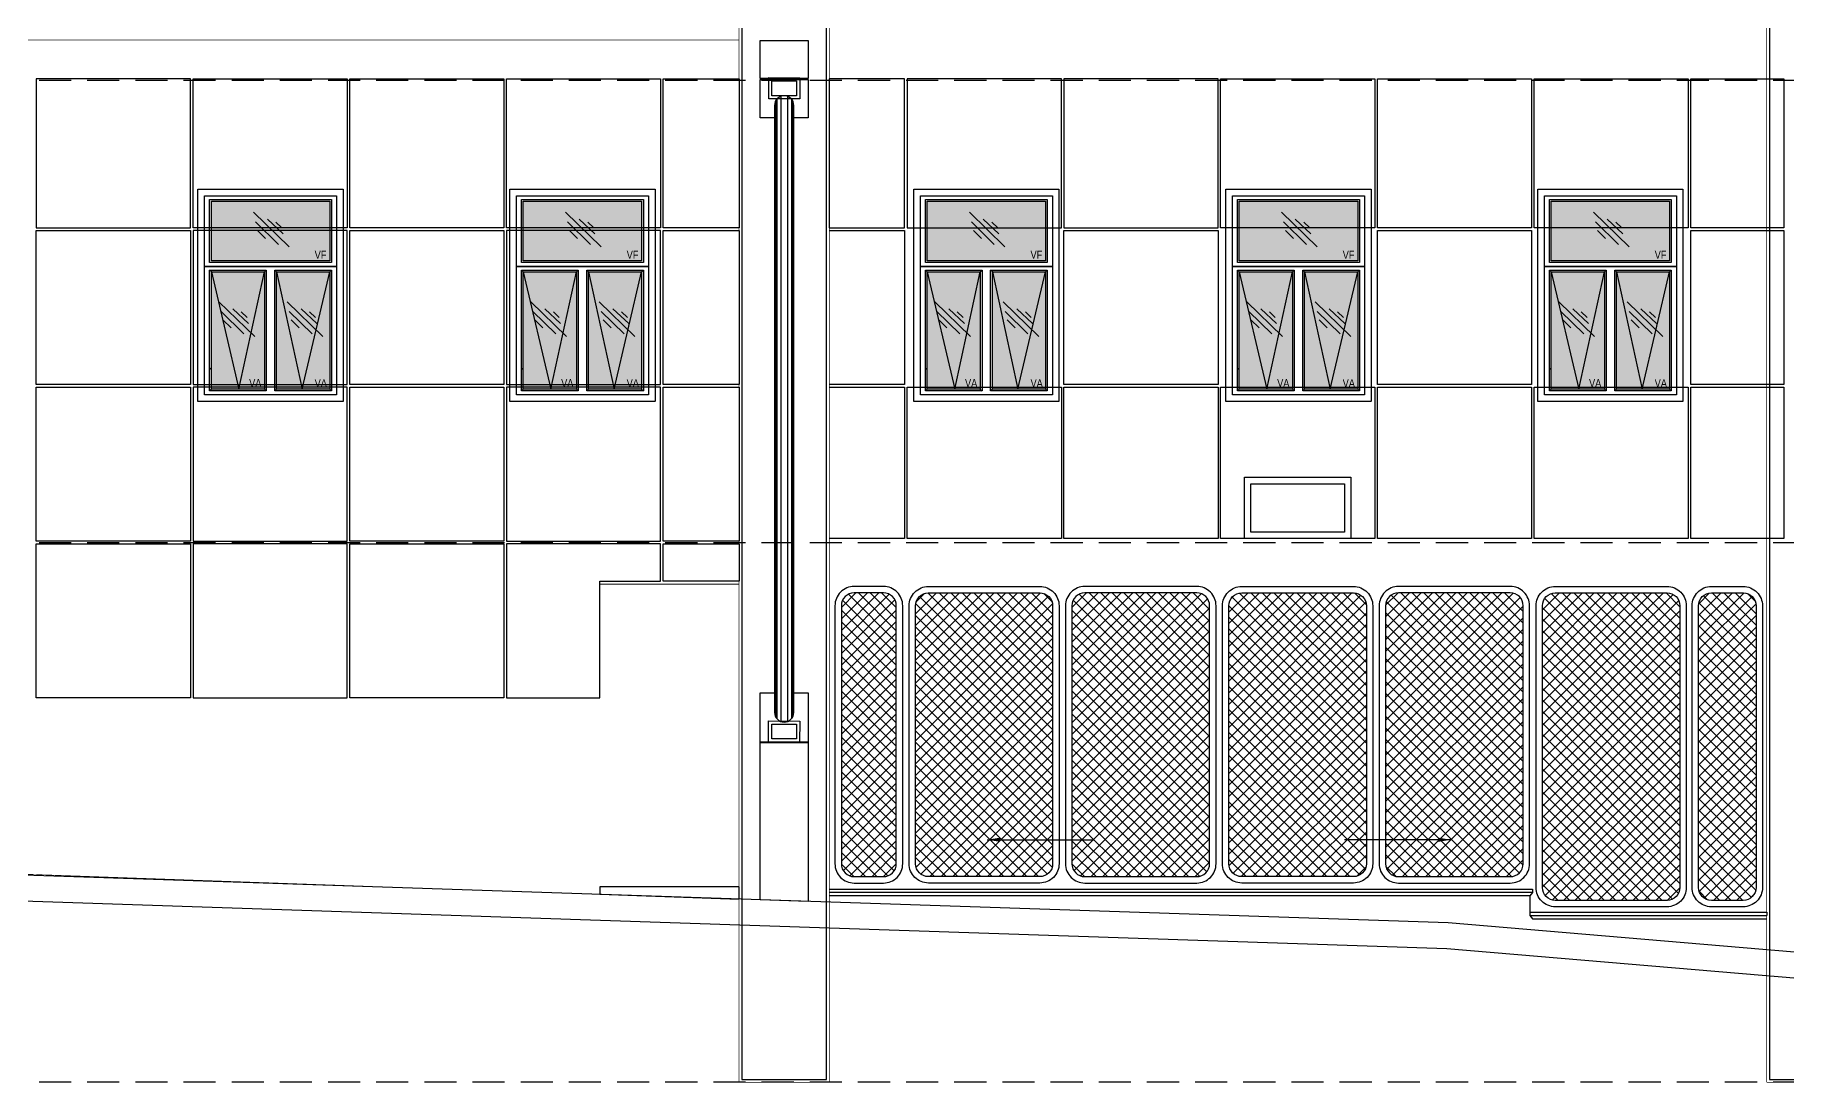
# Model space of a CAD drawing. Extents: x -133 to 84, y -2 to 88.
# Drawn here: x -66.92 to -53.28, y 0 to 8.15 of the extents above; entities that cross this region are included whole.
import ezdxf

# ---------------------------------------------------------------- set-up
doc = ezdxf.new("R2010")
doc.units = 0
doc.header["$MEASUREMENT"] = 0
doc.set_wipeout_variables(frame=1)
doc.linetypes.add('RHCG02-4502(DOS ARA)AR-FA-002-08$0$HIDDEN', pattern=[0.375, 0.25, -0.125])
for name, color, linetype in [('arq-paredes', 4, 'Continuous'), ('arq-text-detalle de fachada', 1, 'Continuous'), ('arq-ventanas', 1, 'Continuous'), ('Cotas', 1, 'Continuous'), ('DISEÑO', 2, 'Continuous'), ('luminarias', 3, 'Continuous'), ('RHCG02-4502(DOS ARA)AR-FA-002-08$0$06', 6, 'Continuous'), ('RHCG02-4502(DOS ARA)AR-FA-002-08$0$arq-columnas wp', 1, 'Continuous'), ('RHCG02-4502(DOS ARA)AR-FA-002-08$0$arq-escaleras', 2, 'Continuous'), ('RHCG02-4502(DOS ARA)AR-FA-002-08$0$arq-fachada', 252, 'Continuous'), ('RHCG02-4502(DOS ARA)AR-FA-002-08$0$arq-niveles', 1, 'Continuous')]:
    doc.layers.add(name, color=color, linetype=linetype)
doc.styles.add('dape 2', font='ARIALN.TTF')
doc.styles.add('RHCG02-4502(DOS ARA)AR-FA-002-08$0$dape 2', font='ARIALN.TTF', dxfattribs={"height": 0.25})
doc.dimstyles.new('RHCG02-4502(DOS ARA)AR-FA-002-08$0$dape', dxfattribs={"dimscale": 0.05, "dimtxt": 0.25, "dimasz": 2, "dimexe": 1, "dimexo": 1, "dimgap": 1, "dimtad": 1, "dimzin": 1, "dimtxsty": 'RHCG02-4502(DOS ARA)AR-FA-002-08$0$dape 2', "dimcen": 30, "dimclrd": 1, "dimclre": 1, "dimclrt": 2, "dimazin": 0, "dimtfac": 1, "dimtmove": 0, "dimatfit": 3, "dimfxl": 1, "dimarcsym": 0})

# ---------------------------------------------------------------- blocks, each defined once
blk = doc.blocks.new('RHCG02-4502(DOS ARA)AR-FA-002-08$0$bajante norte')
at = {"layer": 'RHCG02-4502(DOS ARA)AR-FA-002-08$0$arq-fachada', "color": 251}
for p, q in [((-0.056, 7.654), (-0.056, 2.827)), ((-0.027, 7.674), (-0.027, 2.807)), ((0.027, 7.674), (0.027, 2.807)), ((0.056, 7.654), (0.056, 2.827)), ((-0.068, 7.635), (-0.068, 2.846)), ((0.068, 7.635), (0.068, 2.846))]:
    blk.add_line(p, q, dxfattribs=at)
at = {"layer": 'RHCG02-4502(DOS ARA)AR-FA-002-08$0$arq-fachada', "color": 3}
blk.add_lwpolyline([(-0.187, 8.11), (0.187, 8.11), (0.187, 7.812), (-0.187, 7.812)], close=True, dxfattribs=at)
at = {"layer": 'RHCG02-4502(DOS ARA)AR-FA-002-08$0$arq-fachada', "color": 2}
for points in [[(-0.075, 7.508), (-0.187, 7.508), (-0.187, 7.806), (0.187, 7.806), (0.187, 7.508), (0.075, 7.508)], [(0.075, 3.031), (0.187, 3.031), (0.187, 2.646), (-0.187, 2.646), (-0.187, 3.031), (-0.075, 3.031)]]:
    blk.add_lwpolyline(points, dxfattribs=at)
blk.add_lwpolyline([(0.075, 7.604, 1), (-0.075, 7.604), (-0.075, 2.877, 1), (0.075, 2.877)], format="xyb", close=True, dxfattribs=at)

msp = doc.modelspace()

# ---------------------------------------------------------------- hatches: boundary and pattern name
at = {"layer": 'RHCG02-4502(DOS ARA)AR-FA-002-08$0$arq-fachada'}
h = msp.add_hatch(dxfattribs=at)
h.set_pattern_fill('NET', color=250, scale=0.02, angle=45, style=0)
h.set_pattern_definition([(45, (-2499.06638, 935.83421), (-0.0449012806, 0.0449012806), []), (135, (-2499.06638, 935.83421), (-0.0449012806, -0.0449012806), [])])
h.paths.add_polyline_path([(-60.218, 3.708, 0.414214), (-60.318, 3.808), (-60.546, 3.808, 0.414214), (-60.646, 3.708), (-60.646, 1.699, 0.414214), (-60.546, 1.599), (-60.318, 1.599, 0.414214), (-60.218, 1.699)])
h.paths.add_polyline_path([(-59.001, 3.708, 0.414214), (-59.101, 3.808), (-59.968, 3.808, 0.414214), (-60.068, 3.708), (-60.068, 1.699, 0.414214), (-59.968, 1.599), (-59.101, 1.599, 0.414214), (-59.001, 1.699)])
h.paths.add_polyline_path([(-57.779, 3.708, 0.414214), (-57.879, 3.808), (-58.751, 3.808, 0.414214), (-58.851, 3.708), (-58.851, 1.699, 0.414214), (-58.751, 1.599), (-57.879, 1.599, 0.414214), (-57.779, 1.699)])
h.paths.add_polyline_path([(-56.559, 3.708, 0.414214), (-56.659, 3.808), (-57.529, 3.808, 0.414214), (-57.629, 3.708), (-57.629, 1.699, 0.414214), (-57.529, 1.599), (-56.659, 1.599, 0.414214), (-56.559, 1.699)])
h.paths.add_polyline_path([(-55.338, 3.708, 0.414214), (-55.438, 3.808), (-56.309, 3.808, 0.414214), (-56.409, 3.708), (-56.409, 1.699, 0.414214), (-56.309, 1.599), (-55.438, 1.599, 0.414214), (-55.338, 1.699)])
h.paths.add_polyline_path([(-54.118, 3.708, 0.414214), (-54.218, 3.808), (-55.088, 3.808, 0.414214), (-55.188, 3.708), (-55.188, 1.514, 0.414214), (-55.088, 1.414), (-54.218, 1.414, 0.414214), (-54.118, 1.514)])
h.paths.add_polyline_path([(-53.525, 3.708, 0.414214), (-53.625, 3.808), (-53.873, 3.808, 0.414214), (-53.973, 3.708), (-53.973, 1.514, 0.414214), (-53.873, 1.414), (-53.625, 1.414, 0.414214), (-53.525, 1.514)])

# ---------------------------------------------------------------- linework, layer by layer
at = {"layer": 'RHCG02-4502(DOS ARA)AR-FA-002-08$0$arq-fachada', "color": 2}
msp.add_lwpolyline([(-61.291, 8.11), (-68.891, 8.11), (-68.891, 1.687), (-63.253, 1.488), (-63.253, 3.879), (-61.291, 3.879)], close=True, dxfattribs=at)
at = {"layer": 'RHCG02-4502(DOS ARA)AR-FA-002-08$0$arq-fachada', "color": 253}
for points in [[(-60.218, 3.708, 0.414214), (-60.318, 3.808), (-60.546, 3.808, 0.414214), (-60.646, 3.708), (-60.646, 1.699, 0.414214), (-60.546, 1.599), (-60.318, 1.599, 0.414214), (-60.218, 1.699)], [(-59.001, 1.699, -0.414214), (-59.101, 1.599), (-59.968, 1.599, -0.414214), (-60.068, 1.699), (-60.068, 3.708, -0.414214), (-59.968, 3.808), (-59.101, 3.808, -0.414214), (-59.001, 3.708)], [(-57.779, 3.708, 0.414214), (-57.879, 3.808), (-58.751, 3.808, 0.414214), (-58.851, 3.708), (-58.851, 1.699, 0.414214), (-58.751, 1.599), (-57.879, 1.599, 0.414214), (-57.779, 1.699)], [(-56.559, 1.699, -0.414214), (-56.659, 1.599), (-57.529, 1.599, -0.414214), (-57.629, 1.699), (-57.629, 3.708, -0.414214), (-57.529, 3.808), (-56.659, 3.808, -0.414214), (-56.559, 3.708)], [(-55.338, 3.708, 0.414214), (-55.438, 3.808), (-56.309, 3.808, 0.414214), (-56.409, 3.708), (-56.409, 1.699, 0.414214), (-56.309, 1.599), (-55.438, 1.599, 0.414214), (-55.338, 1.699)], [(-54.118, 1.514, -0.414214), (-54.218, 1.414), (-55.088, 1.414, -0.414214), (-55.188, 1.514), (-55.188, 3.708, -0.414214), (-55.088, 3.808), (-54.218, 3.808, -0.414214), (-54.118, 3.708)], [(-53.973, 3.708, -0.414214), (-53.873, 3.808), (-53.625, 3.808, -0.414214), (-53.525, 3.708), (-53.525, 1.514, -0.414214), (-53.625, 1.414), (-53.873, 1.414, -0.414214), (-53.973, 1.514)]]:
    msp.add_lwpolyline(points, format="xyb", close=True, dxfattribs=at)
at = {"layer": 'RHCG02-4502(DOS ARA)AR-FA-002-08$0$arq-fachada', "color": 2}
msp.add_lwpolyline([(-55.286, 1.334), (-55.286, 1.296), (-55.266, 1.271)], dxfattribs=at)

# ---------------------------------------------------------------- leaders
for points in [[(-59.51, 1.886), (-58.682, 1.886)], [(-55.9, 1.886), (-56.729, 1.886)]]:
    msp.add_leader(points, dimstyle='RHCG02-4502(DOS ARA)AR-FA-002-08$0$dape', override={"dimgap": 1, "dimtad": 0}, dxfattribs=at)

# ---------------------------------------------------------------- wipeouts: each hides what was drawn before it
at = {"color": 4}
msp.add_wipeout([(-60.891, 8.11), (-53.291, 8.11), (-53.291, 3.9), (-60.891, 3.9)], dxfattribs=at).dxf.layer = 'RHCG02-4502(DOS ARA)AR-FA-002-08$0$arq-fachada'

# ---------------------------------------------------------------- next in the draw order: hatches: boundary and pattern name
at = {"layer": 'arq-ventanas'}
for points in [[(-59.978, 6.857), (-59.056, 6.857), (-59.056, 6.394), (-59.978, 6.394)], [(-57.548, 6.857), (-56.626, 6.857), (-56.626, 6.394), (-57.548, 6.394)], [(-55.119, 6.857), (-54.198, 6.857), (-54.198, 6.394), (-55.119, 6.394)], [(-59.978, 6.307), (-59.564, 6.307), (-59.564, 5.394), (-59.978, 5.394)], [(-59.47, 6.307), (-59.056, 6.307), (-59.056, 5.394), (-59.47, 5.394)], [(-57.548, 6.307), (-57.134, 6.307), (-57.134, 5.394), (-57.548, 5.394)], [(-57.04, 6.307), (-56.626, 6.307), (-56.626, 5.394), (-57.04, 5.394)], [(-55.119, 6.307), (-54.705, 6.307), (-54.705, 5.394), (-55.119, 5.394)], [(-54.612, 6.307), (-54.198, 6.307), (-54.198, 5.394), (-54.612, 5.394)]]:
    msp.add_hatch(color=254, dxfattribs=at).paths.add_polyline_path(points)

# ---------------------------------------------------------------- next in the draw order: linework, layer by layer
at = {"layer": 'arq-paredes', "color": 1}
for points in [[(-60.031, 6.9), (-59.003, 6.9), (-59.003, 6.35), (-60.031, 6.35)], [(-57.601, 6.9), (-56.573, 6.9), (-56.573, 6.35), (-57.601, 6.35)], [(-55.173, 6.9), (-54.144, 6.9), (-54.144, 6.35), (-55.173, 6.35)], [(-60.031, 6.35), (-59.003, 6.35), (-59.003, 5.35), (-60.031, 5.35)], [(-57.601, 6.35), (-56.573, 6.35), (-56.573, 5.35), (-57.601, 5.35)], [(-55.173, 6.35), (-54.144, 6.35), (-54.144, 5.35), (-55.173, 5.35)]]:
    msp.add_lwpolyline(points, close=True, dxfattribs=at)
at = {"layer": 'arq-ventanas'}
for p, q in [((-59.372, 6.503), (-59.649, 6.773)), ((-59.455, 6.522), (-59.634, 6.697)), ((-59.542, 6.718), (-59.419, 6.603)), ((-59.475, 6.694), (-59.429, 6.651)), ((-56.942, 6.503), (-57.219, 6.773)), ((-57.025, 6.522), (-57.204, 6.697)), ((-57.112, 6.718), (-56.99, 6.603)), ((-57.045, 6.694), (-56.999, 6.651)), ((-54.513, 6.503), (-54.791, 6.773)), ((-54.597, 6.522), (-54.775, 6.697)), ((-54.683, 6.718), (-54.561, 6.603)), ((-54.617, 6.694), (-54.571, 6.651)), ((-59.555, 6.568), (-59.618, 6.631)), ((-57.126, 6.568), (-57.188, 6.631)), ((-54.697, 6.568), (-54.76, 6.631)), ((-59.641, 5.805), (-59.918, 6.075)), ((-59.81, 6.02), (-59.688, 5.906)), ((-59.109, 5.805), (-59.387, 6.075)), ((-59.279, 6.02), (-59.157, 5.906)), ((-57.211, 5.805), (-57.488, 6.075)), ((-57.38, 6.02), (-57.258, 5.906)), ((-56.679, 5.805), (-56.957, 6.075)), ((-56.849, 6.02), (-56.727, 5.906)), ((-54.782, 5.805), (-55.06, 6.075)), ((-54.952, 6.02), (-54.83, 5.906)), ((-54.251, 5.805), (-54.528, 6.075)), ((-54.421, 6.02), (-54.299, 5.906)), ((-59.724, 5.824), (-59.902, 5.999)), ((-59.824, 5.871), (-59.887, 5.933)), ((-59.744, 5.997), (-59.698, 5.953)), ((-59.193, 5.824), (-59.371, 5.999)), ((-59.293, 5.871), (-59.356, 5.933)), ((-59.213, 5.997), (-59.167, 5.953)), ((-57.294, 5.824), (-57.473, 5.999)), ((-57.394, 5.871), (-57.457, 5.933)), ((-57.314, 5.997), (-57.268, 5.953)), ((-56.763, 5.824), (-56.941, 5.999)), ((-56.863, 5.871), (-56.926, 5.933)), ((-56.783, 5.997), (-56.737, 5.953)), ((-54.865, 5.824), (-55.044, 5.999)), ((-54.966, 5.871), (-55.028, 5.933)), ((-54.886, 5.997), (-54.84, 5.953)), ((-54.334, 5.824), (-54.513, 5.999)), ((-54.435, 5.871), (-54.497, 5.933)), ((-54.354, 5.997), (-54.309, 5.953))]:
    msp.add_line(p, q, dxfattribs=at)
at = {"layer": 'Cotas'}
for p, q in [((-59.053, 5.299), (-59.053, 5.299)), ((-56.624, 5.299), (-56.624, 5.299)), ((-54.195, 5.299), (-54.195, 5.299))]:
    msp.add_line(p, q, dxfattribs=at)
at = {"layer": 'Cotas', "color": 2}
for points in [[(-58.953, 5.299), (-60.082, 5.299), (-60.082, 6.951), (-58.952, 6.951), (-58.952, 5.299)], [(-56.523, 5.299), (-57.652, 5.299), (-57.652, 6.951), (-56.522, 6.951), (-56.522, 5.299)], [(-54.094, 5.299), (-55.224, 5.299), (-55.224, 6.951), (-54.094, 6.951), (-54.094, 5.299)]]:
    msp.add_lwpolyline(points, dxfattribs=at)
at = {"layer": 'DISEÑO', "color": 250}
for p, q in [((-59.978, 6.307), (-59.991, 6.32)), ((-59.978, 6.307), (-59.763, 5.394)), ((-59.763, 5.394), (-59.564, 6.307)), ((-59.564, 6.307), (-59.55, 6.32)), ((-59.47, 6.307), (-59.484, 6.32)), ((-59.47, 6.307), (-59.271, 5.394)), ((-59.271, 5.394), (-59.056, 6.307)), ((-59.056, 6.307), (-59.043, 6.32)), ((-57.548, 6.307), (-57.561, 6.32)), ((-57.548, 6.307), (-57.333, 5.394)), ((-57.333, 5.394), (-57.134, 6.307)), ((-57.134, 6.307), (-57.12, 6.32)), ((-57.04, 6.307), (-57.054, 6.32)), ((-57.04, 6.307), (-56.841, 5.394)), ((-56.841, 5.394), (-56.626, 6.307)), ((-56.626, 6.307), (-56.613, 6.32)), ((-55.119, 6.307), (-55.132, 6.32)), ((-55.119, 6.307), (-54.905, 5.394)), ((-54.905, 5.394), (-54.705, 6.307)), ((-54.705, 6.307), (-54.692, 6.32)), ((-54.612, 6.307), (-54.625, 6.32)), ((-54.612, 6.307), (-54.412, 5.394)), ((-54.412, 5.394), (-54.198, 6.307)), ((-54.198, 6.307), (-54.185, 6.32)), ((-59.978, 5.561), (-59.991, 5.547)), ((-57.548, 5.561), (-57.561, 5.547)), ((-55.119, 5.561), (-55.132, 5.547)), ((-59.978, 5.394), (-59.991, 5.381)), ((-59.564, 5.394), (-59.55, 5.381)), ((-59.47, 5.394), (-59.484, 5.381)), ((-59.056, 5.394), (-59.043, 5.381)), ((-57.548, 5.394), (-57.561, 5.381)), ((-57.134, 5.394), (-57.12, 5.381)), ((-57.04, 5.394), (-57.054, 5.381)), ((-56.626, 5.394), (-56.613, 5.381)), ((-55.119, 5.394), (-55.132, 5.381)), ((-54.705, 5.394), (-54.692, 5.381)), ((-54.612, 5.394), (-54.625, 5.381)), ((-54.198, 5.394), (-54.185, 5.381))]:
    msp.add_line(p, q, dxfattribs=at)
for points in [[(-59.991, 6.87), (-59.043, 6.87), (-59.043, 6.381), (-59.991, 6.381)], [(-57.561, 6.87), (-56.613, 6.87), (-56.613, 6.381), (-57.561, 6.381)], [(-55.132, 6.87), (-54.185, 6.87), (-54.185, 6.381), (-55.132, 6.381)], [(-59.991, 6.32), (-59.55, 6.32), (-59.55, 5.381), (-59.991, 5.381)], [(-59.484, 6.32), (-59.043, 6.32), (-59.043, 5.381), (-59.484, 5.381)], [(-57.561, 6.32), (-57.12, 6.32), (-57.12, 5.381), (-57.561, 5.381)], [(-57.054, 6.32), (-56.613, 6.32), (-56.613, 5.381), (-57.054, 5.381)], [(-55.132, 6.32), (-54.692, 6.32), (-54.692, 5.381), (-55.132, 5.381)], [(-54.625, 6.32), (-54.185, 6.32), (-54.185, 5.381), (-54.625, 5.381)]]:
    msp.add_lwpolyline(points, close=True, dxfattribs=at)
at = {"layer": 'DISEÑO', "color": 1}
for points in [[(-59.978, 6.857), (-59.056, 6.857), (-59.056, 6.394), (-59.978, 6.394)], [(-57.548, 6.857), (-56.626, 6.857), (-56.626, 6.394), (-57.548, 6.394)], [(-55.119, 6.857), (-54.198, 6.857), (-54.198, 6.394), (-55.119, 6.394)], [(-59.978, 6.307), (-59.564, 6.307), (-59.564, 5.394), (-59.978, 5.394)], [(-59.47, 6.307), (-59.056, 6.307), (-59.056, 5.394), (-59.47, 5.394)], [(-57.548, 6.307), (-57.134, 6.307), (-57.134, 5.394), (-57.548, 5.394)], [(-57.04, 6.307), (-56.626, 6.307), (-56.626, 5.394), (-57.04, 5.394)], [(-55.119, 6.307), (-54.705, 6.307), (-54.705, 5.394), (-55.119, 5.394)], [(-54.612, 6.307), (-54.198, 6.307), (-54.198, 5.394), (-54.612, 5.394)]]:
    msp.add_lwpolyline(points, close=True, dxfattribs=at)
at = {"layer": 'luminarias', "color": 2}
for p, q in [((-57.507, 4.708), (-56.679, 4.708)), ((-57.507, 4.231), (-57.507, 4.708)), ((-57.457, 4.658), (-56.729, 4.658)), ((-57.457, 4.281), (-57.457, 4.658)), ((-56.729, 4.658), (-56.729, 4.281)), ((-56.679, 4.708), (-56.679, 4.231)), ((-56.679, 4.231), (-57.507, 4.231)), ((-56.729, 4.281), (-57.457, 4.281))]:
    msp.add_line(p, q, dxfattribs=at)
at = {"layer": 'RHCG02-4502(DOS ARA)AR-FA-002-08$0$arq-columnas wp', "color": 1}
msp.add_lwpolyline([(-53.441, 0), (-52.741, 0), (-52.741, 8.45), (-52.941, 8.45), (-52.941, 12.559), (-53.241, 12.559), (-53.241, 8.45), (-53.441, 8.45)], close=True, dxfattribs=at)
at = {"layer": 'RHCG02-4502(DOS ARA)AR-FA-002-08$0$arq-fachada', "color": 251}
for points in [[(-58.933, 7.811), (-60.133, 7.811), (-60.133, 6.651), (-58.933, 6.651)], [(-58.933, 7.811), (-60.133, 7.811), (-60.133, 6.651), (-58.933, 6.651)], [(-57.713, 7.811), (-58.913, 7.811), (-58.913, 6.651), (-57.713, 6.651)], [(-57.713, 7.811), (-58.913, 7.811), (-58.913, 6.651), (-57.713, 6.651)], [(-57.693, 7.811), (-56.493, 7.811), (-56.493, 6.651), (-57.693, 6.651)], [(-57.693, 7.811), (-56.493, 7.811), (-56.493, 6.651), (-57.693, 6.651)], [(-56.473, 7.811), (-55.273, 7.811), (-55.273, 6.651), (-56.473, 6.651)], [(-56.473, 7.811), (-55.273, 7.811), (-55.273, 6.651), (-56.473, 6.651)], [(-55.253, 7.811), (-54.053, 7.811), (-54.053, 6.651), (-55.253, 6.651)], [(-55.253, 7.811), (-54.053, 7.811), (-54.053, 6.651), (-55.253, 6.651)], [(-60.871, 6.631), (-60.153, 6.631), (-60.153, 5.431), (-60.871, 5.431)], [(-60.871, 6.631), (-60.153, 6.631), (-60.153, 5.431), (-60.871, 5.431)], [(-58.913, 6.631), (-57.713, 6.631), (-57.713, 5.431), (-58.913, 5.431)], [(-58.913, 6.631), (-57.713, 6.631), (-57.713, 5.431), (-58.913, 5.431)], [(-56.473, 6.631), (-55.273, 6.631), (-55.273, 5.431), (-56.473, 5.431)], [(-56.473, 6.631), (-55.273, 6.631), (-55.273, 5.431), (-56.473, 5.431)], [(-60.871, 5.411), (-60.153, 5.411), (-60.153, 4.231), (-60.871, 4.231)], [(-60.871, 5.411), (-60.153, 5.411), (-60.153, 4.231), (-60.871, 4.231)], [(-60.133, 5.411), (-58.933, 5.411), (-58.933, 4.231), (-60.133, 4.231)], [(-60.133, 5.411), (-58.933, 5.411), (-58.933, 4.231), (-60.133, 4.231)], [(-58.913, 5.411), (-57.713, 5.411), (-57.713, 4.231), (-58.913, 4.231)], [(-58.913, 5.411), (-57.713, 5.411), (-57.713, 4.231), (-58.913, 4.231)], [(-57.693, 5.411), (-56.493, 5.411), (-56.493, 4.231), (-57.693, 4.231)], [(-57.693, 5.411), (-56.493, 5.411), (-56.493, 4.231), (-57.693, 4.231)], [(-56.473, 5.411), (-55.273, 5.411), (-55.273, 4.231), (-56.473, 4.231)], [(-56.473, 5.411), (-55.273, 5.411), (-55.273, 4.231), (-56.473, 4.231)], [(-55.253, 5.411), (-54.053, 5.411), (-54.053, 4.231), (-55.253, 4.231)], [(-55.253, 5.411), (-54.053, 5.411), (-54.053, 4.231), (-55.253, 4.231)]]:
    msp.add_lwpolyline(points, close=True, dxfattribs=at)
at = {"layer": 'RHCG02-4502(DOS ARA)AR-FA-002-08$0$arq-fachada', "color": 253}
for points in [[(-58.951, 1.699, -0.414214), (-59.101, 1.549), (-59.968, 1.549, -0.414214), (-60.118, 1.699), (-60.118, 3.708, -0.414214), (-59.968, 3.858), (-59.101, 3.858, -0.414214), (-58.951, 3.708)], [(-57.729, 3.708, 0.414214), (-57.879, 3.858), (-58.751, 3.858, 0.414214), (-58.901, 3.708), (-58.901, 1.699, 0.414214), (-58.751, 1.549), (-57.879, 1.549, 0.414214), (-57.729, 1.699)], [(-56.509, 1.699, -0.414214), (-56.659, 1.549), (-57.529, 1.549, -0.414214), (-57.679, 1.699), (-57.679, 3.708, -0.414214), (-57.529, 3.858), (-56.659, 3.858, -0.414214), (-56.509, 3.708)], [(-55.288, 3.708, 0.414214), (-55.438, 3.858), (-56.309, 3.858, 0.414214), (-56.459, 3.708), (-56.459, 1.699, 0.414214), (-56.309, 1.549), (-55.438, 1.549, 0.414214), (-55.288, 1.699)], [(-54.068, 1.514, -0.414214), (-54.218, 1.364), (-55.088, 1.364, -0.414214), (-55.238, 1.514), (-55.238, 3.708, -0.414214), (-55.088, 3.858), (-54.218, 3.858, -0.414214), (-54.068, 3.708)]]:
    msp.add_lwpolyline(points, format="xyb", close=True, dxfattribs=at)

# ---------------------------------------------------------------- next in the draw order: texts
at = {"layer": 'arq-text-detalle de fachada', "char_height": 0.0623, "width": 0.00136, "attachment_point": 1, "style": 'dape 2'}
for s, insert in [('VF', (-59.173, 6.472)), ('VF', (-56.743, 6.472)), ('VF', (-54.314, 6.472)), ('VA', (-59.683, 5.473)), ('VA', (-59.173, 5.472)), ('VA', (-57.253, 5.473)), ('VA', (-56.743, 5.472)), ('VA', (-54.825, 5.473)), ('VA', (-54.314, 5.472))]:
    msp.add_mtext(s, dxfattribs=dict(at, insert=insert))

# ---------------------------------------------------------------- next in the draw order: wipeouts: each hides what was drawn before it
at = {"color": 4}
msp.add_wipeout([(-61.291, 8.11), (-68.891, 8.11), (-68.891, 1.687), (-62.525, 1.462), (-62.525, 3.879), (-61.291, 3.879)], dxfattribs=at).dxf.layer = 'RHCG02-4502(DOS ARA)AR-FA-002-08$0$arq-fachada'

# ---------------------------------------------------------------- next in the draw order: hatches: boundary and pattern name
at = {"layer": 'arq-ventanas'}
for points in [[(-65.55, 6.857), (-64.629, 6.857), (-64.629, 6.394), (-65.55, 6.394)], [(-63.122, 6.857), (-62.201, 6.857), (-62.201, 6.394), (-63.122, 6.394)], [(-65.55, 6.307), (-65.136, 6.307), (-65.136, 5.394), (-65.55, 5.394)], [(-65.043, 6.307), (-64.629, 6.307), (-64.629, 5.394), (-65.043, 5.394)], [(-63.122, 6.307), (-62.708, 6.307), (-62.708, 5.394), (-63.122, 5.394)], [(-62.615, 6.307), (-62.201, 6.307), (-62.201, 5.394), (-62.615, 5.394)]]:
    msp.add_hatch(color=254, dxfattribs=at).paths.add_polyline_path(points)

# ---------------------------------------------------------------- next in the draw order: linework, layer by layer
at = {"color": 8}
msp.add_lwpolyline([(-63.253, 4.191), (-63.253, 2.991), (-62.525, 2.991), (-62.525, 3.9), (-62.053, 3.9), (-62.053, 4.191), (-63.253, 4.191)], dxfattribs=at)
at = {"layer": 'arq-paredes', "color": 1}
for points in [[(-65.604, 6.9), (-64.575, 6.9), (-64.575, 6.35), (-65.604, 6.35)], [(-63.176, 6.9), (-62.147, 6.9), (-62.147, 6.35), (-63.176, 6.35)], [(-65.604, 6.35), (-64.575, 6.35), (-64.575, 5.35), (-65.604, 5.35)], [(-63.176, 6.35), (-62.147, 6.35), (-62.147, 5.35), (-63.176, 5.35)]]:
    msp.add_lwpolyline(points, close=True, dxfattribs=at)
at = {"layer": 'arq-ventanas'}
for p, q in [((-64.945, 6.503), (-65.222, 6.773)), ((-65.028, 6.522), (-65.206, 6.697)), ((-65.114, 6.718), (-64.992, 6.603)), ((-65.048, 6.694), (-65.002, 6.651)), ((-62.516, 6.503), (-62.794, 6.773)), ((-62.599, 6.522), (-62.778, 6.697)), ((-62.686, 6.718), (-62.564, 6.603)), ((-62.619, 6.694), (-62.574, 6.651)), ((-65.128, 6.568), (-65.191, 6.631)), ((-62.7, 6.568), (-62.762, 6.631)), ((-65.213, 5.805), (-65.491, 6.075)), ((-65.383, 6.02), (-65.261, 5.906)), ((-64.682, 5.805), (-64.96, 6.075)), ((-64.852, 6.02), (-64.73, 5.906)), ((-62.785, 5.805), (-63.062, 6.075)), ((-62.955, 6.02), (-62.833, 5.906)), ((-62.254, 5.805), (-62.531, 6.075)), ((-62.424, 6.02), (-62.301, 5.906)), ((-65.297, 5.824), (-65.475, 5.999)), ((-65.397, 5.871), (-65.46, 5.933)), ((-65.317, 5.997), (-65.271, 5.953)), ((-64.765, 5.824), (-64.944, 5.999)), ((-64.866, 5.871), (-64.928, 5.933)), ((-64.785, 5.997), (-64.74, 5.953)), ((-62.868, 5.824), (-63.047, 5.999)), ((-62.969, 5.871), (-63.031, 5.933)), ((-62.888, 5.997), (-62.842, 5.953)), ((-62.337, 5.824), (-62.516, 5.999)), ((-62.437, 5.871), (-62.5, 5.933)), ((-62.357, 5.997), (-62.311, 5.953))]:
    msp.add_line(p, q, dxfattribs=at)
at = {"layer": 'Cotas'}
for p, q in [((-64.626, 5.299), (-64.626, 5.299)), ((-62.198, 5.299), (-62.198, 5.299))]:
    msp.add_line(p, q, dxfattribs=at)
at = {"layer": 'Cotas', "color": 2}
for points in [[(-64.525, 5.299), (-65.655, 5.299), (-65.655, 6.951), (-64.525, 6.951), (-64.525, 5.299)], [(-62.097, 5.299), (-63.226, 5.299), (-63.226, 6.951), (-62.096, 6.951), (-62.096, 5.299)]]:
    msp.add_lwpolyline(points, dxfattribs=at)
at = {"layer": 'DISEÑO', "color": 250}
for p, q in [((-65.55, 6.307), (-65.564, 6.32)), ((-65.55, 6.307), (-65.336, 5.394)), ((-65.336, 5.394), (-65.136, 6.307)), ((-65.136, 6.307), (-65.123, 6.32)), ((-65.043, 6.307), (-65.056, 6.32)), ((-65.043, 6.307), (-64.843, 5.394)), ((-64.843, 5.394), (-64.629, 6.307)), ((-64.629, 6.307), (-64.616, 6.32)), ((-63.122, 6.307), (-63.135, 6.32)), ((-63.122, 6.307), (-62.908, 5.394)), ((-62.908, 5.394), (-62.708, 6.307)), ((-62.708, 6.307), (-62.695, 6.32)), ((-62.615, 6.307), (-62.628, 6.32)), ((-62.615, 6.307), (-62.415, 5.394)), ((-62.415, 5.394), (-62.201, 6.307)), ((-62.201, 6.307), (-62.187, 6.32)), ((-65.55, 5.561), (-65.564, 5.547)), ((-63.122, 5.561), (-63.135, 5.547)), ((-65.55, 5.394), (-65.564, 5.381)), ((-65.136, 5.394), (-65.123, 5.381)), ((-65.043, 5.394), (-65.056, 5.381)), ((-64.629, 5.394), (-64.616, 5.381)), ((-63.122, 5.394), (-63.135, 5.381)), ((-62.708, 5.394), (-62.695, 5.381)), ((-62.615, 5.394), (-62.628, 5.381)), ((-62.201, 5.394), (-62.187, 5.381))]:
    msp.add_line(p, q, dxfattribs=at)
for points in [[(-65.564, 6.87), (-64.616, 6.87), (-64.616, 6.381), (-65.564, 6.381)], [(-63.135, 6.87), (-62.187, 6.87), (-62.187, 6.381), (-63.135, 6.381)], [(-65.564, 6.32), (-65.123, 6.32), (-65.123, 5.381), (-65.564, 5.381)], [(-65.056, 6.32), (-64.616, 6.32), (-64.616, 5.381), (-65.056, 5.381)], [(-63.135, 6.32), (-62.695, 6.32), (-62.695, 5.381), (-63.135, 5.381)], [(-62.628, 6.32), (-62.187, 6.32), (-62.187, 5.381), (-62.628, 5.381)]]:
    msp.add_lwpolyline(points, close=True, dxfattribs=at)
at = {"layer": 'DISEÑO', "color": 1}
for points in [[(-65.55, 6.857), (-64.629, 6.857), (-64.629, 6.394), (-65.55, 6.394)], [(-63.122, 6.857), (-62.201, 6.857), (-62.201, 6.394), (-63.122, 6.394)], [(-65.55, 6.307), (-65.136, 6.307), (-65.136, 5.394), (-65.55, 5.394)], [(-65.043, 6.307), (-64.629, 6.307), (-64.629, 5.394), (-65.043, 5.394)], [(-63.122, 6.307), (-62.708, 6.307), (-62.708, 5.394), (-63.122, 5.394)], [(-62.615, 6.307), (-62.201, 6.307), (-62.201, 5.394), (-62.615, 5.394)]]:
    msp.add_lwpolyline(points, close=True, dxfattribs=at)
at = {"layer": 'RHCG02-4502(DOS ARA)AR-FA-002-08$0$arq-columnas wp', "color": 1}
msp.add_lwpolyline([(-61.441, 0), (-60.741, 0), (-60.741, 8.45), (-60.941, 8.45), (-60.941, 12.559), (-61.241, 12.559), (-61.241, 8.45), (-61.441, 8.45)], close=True, dxfattribs=at)
at = {"layer": 'RHCG02-4502(DOS ARA)AR-FA-002-08$0$arq-fachada', "color": 251}
for points in [[(-65.713, 7.811), (-66.913, 7.811), (-66.913, 6.651), (-65.713, 6.651)], [(-65.693, 7.811), (-64.493, 7.811), (-64.493, 6.651), (-65.693, 6.651)], [(-64.473, 7.811), (-63.273, 7.811), (-63.273, 6.651), (-64.473, 6.651)], [(-63.253, 7.811), (-62.053, 7.811), (-62.053, 6.651), (-63.253, 6.651)], [(-66.913, 6.631), (-65.713, 6.631), (-65.713, 5.431), (-66.913, 5.431)], [(-64.493, 6.631), (-65.693, 6.631), (-65.693, 5.431), (-64.493, 5.431)], [(-64.473, 6.631), (-63.273, 6.631), (-63.273, 5.431), (-64.473, 5.431)], [(-62.053, 6.631), (-63.253, 6.631), (-63.253, 5.431), (-62.053, 5.431)], [(-66.913, 5.411), (-65.713, 5.411), (-65.713, 4.211), (-66.913, 4.211)], [(-64.493, 5.411), (-65.693, 5.411), (-65.693, 4.211), (-64.493, 4.211)], [(-64.473, 5.411), (-63.273, 5.411), (-63.273, 4.211), (-64.473, 4.211)], [(-62.053, 5.411), (-63.253, 5.411), (-63.253, 4.211), (-62.053, 4.211)], [(-66.913, 4.191), (-65.713, 4.191), (-65.713, 2.991), (-66.913, 2.991)], [(-64.493, 4.191), (-65.693, 4.191), (-65.693, 2.991), (-64.493, 2.991)], [(-64.473, 4.191), (-63.273, 4.191), (-63.273, 2.991), (-64.473, 2.991)]]:
    msp.add_lwpolyline(points, close=True, dxfattribs=at)

# ---------------------------------------------------------------- next in the draw order: texts
at = {"layer": 'arq-text-detalle de fachada', "char_height": 0.0623, "width": 0.00136, "attachment_point": 1, "style": 'dape 2'}
for s, insert in [('VF', (-64.746, 6.472)), ('VF', (-62.317, 6.472)), ('VA', (-65.256, 5.473)), ('VA', (-64.746, 5.472)), ('VA', (-62.827, 5.473)), ('VA', (-62.317, 5.472))]:
    msp.add_mtext(s, dxfattribs=dict(at, insert=insert))

# ---------------------------------------------------------------- next in the draw order: wipeouts: each hides what was drawn before it
at = {"color": 1}
msp.add_wipeout([(-53.441, 0), (-52.741, 0), (-52.741, 8.45), (-52.941, 8.45), (-52.941, 12.559), (-53.241, 12.559), (-53.241, 8.45), (-53.441, 8.45)], dxfattribs=at).dxf.layer = 'RHCG02-4502(DOS ARA)AR-FA-002-08$0$arq-columnas wp'

# ---------------------------------------------------------------- next in the draw order: linework, layer by layer
at = {"layer": 'RHCG02-4502(DOS ARA)AR-FA-002-08$0$arq-columnas wp', "color": 6}
msp.add_lwpolyline([(-52.761, 8.43), (-53.421, 8.43), (-53.421, 0.02), (-52.761, 0.02)], close=True, dxfattribs=at)
at = {"layer": 'RHCG02-4502(DOS ARA)AR-FA-002-08$0$arq-fachada', "color": 2}
msp.add_line((-55.286, 1.296), (-53.441, 1.296), dxfattribs=at)
at = {"layer": 'RHCG02-4502(DOS ARA)AR-FA-002-08$0$arq-fachada', "color": 1}
msp.add_line((-55.266, 1.271), (-53.441, 1.271), dxfattribs=at)
at = {"layer": 'RHCG02-4502(DOS ARA)AR-FA-002-08$0$arq-fachada', "color": 251}
for points in [[(-54.033, 7.811), (-53.308, 7.811), (-53.308, 6.651), (-54.033, 6.651)], [(-54.033, 7.811), (-53.308, 7.811), (-53.308, 6.651), (-54.033, 6.651)], [(-54.033, 6.631), (-53.308, 6.631), (-53.308, 5.431), (-54.033, 5.431)], [(-54.033, 6.631), (-53.308, 6.631), (-53.308, 5.431), (-54.033, 5.431)], [(-54.033, 5.411), (-53.308, 5.411), (-53.308, 4.231), (-54.033, 4.231)], [(-54.033, 5.411), (-53.308, 5.411), (-53.308, 4.231), (-54.033, 4.231)]]:
    msp.add_lwpolyline(points, close=True, dxfattribs=at)
at = {"layer": 'RHCG02-4502(DOS ARA)AR-FA-002-08$0$arq-fachada', "color": 253}
msp.add_lwpolyline([(-54.023, 3.708, -0.414214), (-53.873, 3.858), (-53.625, 3.858, -0.414214), (-53.475, 3.708), (-53.475, 1.514, -0.414214), (-53.625, 1.364), (-53.873, 1.364, -0.414214), (-54.023, 1.514)], format="xyb", close=True, dxfattribs=at)

# ---------------------------------------------------------------- next in the draw order: wipeouts: each hides what was drawn before it
at = {"color": 1}
msp.add_wipeout([(-61.441, 0), (-60.741, 0), (-60.741, 8.45), (-60.941, 8.45), (-60.941, 12.559), (-61.241, 12.559), (-61.241, 8.45), (-61.441, 8.45)], dxfattribs=at).dxf.layer = 'RHCG02-4502(DOS ARA)AR-FA-002-08$0$arq-columnas wp'

# ---------------------------------------------------------------- next in the draw order: linework, layer by layer
at = {"layer": 'luminarias', "color": 6}
for p, q in [((-61.211, 7.82), (-60.969, 7.819)), ((-61.211, 7.655), (-61.211, 7.82)), ((-61.186, 7.794), (-60.994, 7.794)), ((-61.186, 7.679), (-61.186, 7.794)), ((-60.994, 7.794), (-60.995, 7.679)), ((-60.969, 7.819), (-60.97, 7.654)), ((-60.97, 7.654), (-61.211, 7.655)), ((-60.995, 7.679), (-61.186, 7.679)), ((-61.212, 2.811), (-60.97, 2.81)), ((-61.212, 2.646), (-61.212, 2.811)), ((-61.187, 2.786), (-60.995, 2.786)), ((-61.187, 2.671), (-61.187, 2.786)), ((-60.995, 2.786), (-60.996, 2.671)), ((-60.97, 2.81), (-60.971, 2.646)), ((-60.971, 2.646), (-61.212, 2.646)), ((-60.996, 2.671), (-61.187, 2.671))]:
    msp.add_line(p, q, dxfattribs=at)
at = {"layer": 'RHCG02-4502(DOS ARA)AR-FA-002-08$0$06'}
for points in [[(-49.555, 0.659), (-49.921, 0.73), (-55.921, 1.24), (-67.321, 1.62), (-82.921, 2.29), (-91.921, 2.56), (-122.921, 2.73), (-122.921, 2.53)], [(-122.921, 2.53), (-91.924, 2.36), (-82.928, 2.09), (-67.328, 1.42), (-55.932, 1.04), (-49.948, 0.532), (-49.555, 0.455)]]:
    msp.add_lwpolyline(points, dxfattribs=at)
at = {"layer": 'RHCG02-4502(DOS ARA)AR-FA-002-08$0$arq-columnas wp', "color": 6}
msp.add_lwpolyline([(-60.761, 8.43), (-61.421, 8.43), (-61.421, 0.02), (-60.761, 0.02)], close=True, dxfattribs=at)
at = {"layer": 'RHCG02-4502(DOS ARA)AR-FA-002-08$0$arq-escaleras', "color": 2}
msp.add_lwpolyline([(-60.741, 1.5), (-55.266, 1.5), (-55.266, 1.475), (-55.286, 1.45), (-55.286, 1.334), (-55.286, 1.321), (-53.441, 1.321), (-53.441, 1.296)], dxfattribs=at)
at = {"layer": 'RHCG02-4502(DOS ARA)AR-FA-002-08$0$arq-fachada', "color": 2}
msp.add_line((-55.266, 1.475), (-60.741, 1.475), dxfattribs=at)
at = {"layer": 'RHCG02-4502(DOS ARA)AR-FA-002-08$0$arq-fachada', "color": 1}
msp.add_line((-55.286, 1.45), (-60.741, 1.45), dxfattribs=at)
at = {"layer": 'RHCG02-4502(DOS ARA)AR-FA-002-08$0$arq-fachada', "color": 251}
for points in [[(-62.033, 7.811), (-61.441, 7.811), (-61.441, 6.651), (-62.033, 6.651)], [(-60.153, 7.811), (-60.741, 7.811), (-60.741, 6.651), (-60.153, 6.651)], [(-62.033, 6.631), (-61.441, 6.631), (-61.441, 5.431), (-62.033, 5.431)], [(-62.033, 5.411), (-61.441, 5.411), (-61.441, 4.211), (-62.033, 4.211)], [(-61.441, 3.9), (-62.033, 3.9), (-62.033, 4.191), (-61.441, 4.191), (-61.441, 3.9)]]:
    msp.add_lwpolyline(points, close=True, dxfattribs=at)
at = {"layer": 'RHCG02-4502(DOS ARA)AR-FA-002-08$0$arq-fachada', "color": 253}
msp.add_lwpolyline([(-60.168, 3.708, 0.414214), (-60.318, 3.858), (-60.546, 3.858, 0.414214), (-60.696, 3.708), (-60.696, 1.699, 0.414214), (-60.546, 1.549), (-60.318, 1.549, 0.414214), (-60.168, 1.699)], format="xyb", close=True, dxfattribs=at)
at = {"layer": 'RHCG02-4502(DOS ARA)AR-FA-002-08$0$arq-fachada', "color": 3}
msp.add_lwpolyline([(-61.278, 2.644), (-60.903, 2.644), (-60.903, 1.406), (-61.278, 1.419)], close=True, dxfattribs=at)
at = {"layer": 'RHCG02-4502(DOS ARA)AR-FA-002-08$0$arq-fachada', "color": 4}
msp.add_lwpolyline([(-61.441, 1.519), (-62.525, 1.519), (-62.525, 1.462), (-61.441, 1.424)], close=True, dxfattribs=at)
at = {"layer": 'RHCG02-4502(DOS ARA)AR-FA-002-08$0$arq-niveles', "color": 1, "linetype": 'RHCG02-4502(DOS ARA)AR-FA-002-08$0$HIDDEN'}
for p, q in [((-114.517, 7.8), (-49.828, 7.8)), ((-114.517, 4.2), (-49.828, 4.2)), ((-114.517, 0), (-49.632, 0))]:
    msp.add_line(p, q, dxfattribs=at)

# ---------------------------------------------------------------- next in the draw order: block references
at = {"layer": 'RHCG02-4502(DOS ARA)AR-FA-002-08$0$arq-fachada', "color": 2}
msp.add_blockref('RHCG02-4502(DOS ARA)AR-FA-002-08$0$bajante norte', (-61.091, 0), dxfattribs=at)

doc.saveas('drawing.dxf')
